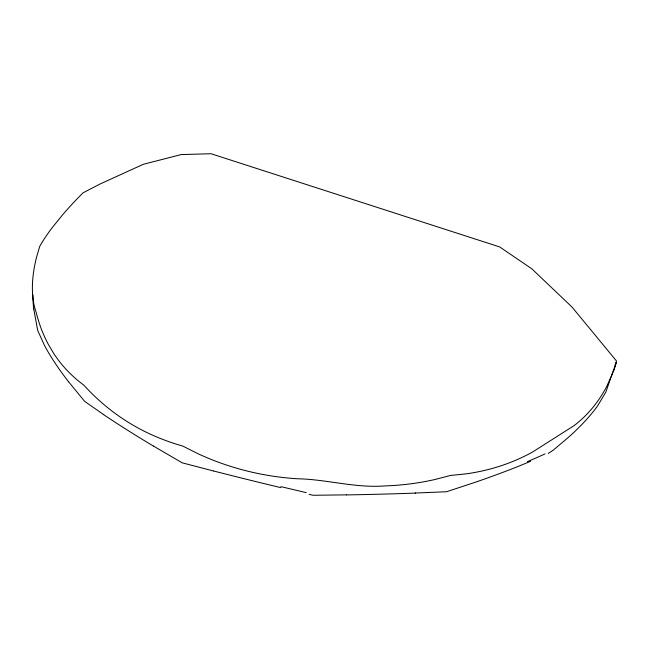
<?xml version="1.0" encoding="UTF-8"?>
<svg xmlns="http://www.w3.org/2000/svg" width="649" height="649" viewBox="0 0 649 649"><rect width="100%" height="100%" fill="white"/><g stroke="black" fill="none" stroke-linecap="round" stroke-linejoin="round"><path stroke-width="0.97" d="M612.567 372.802L605.825 392.134L597.843 405.528A212.669 62.783 -26.2 0 1 569.522 436.388L553.078 450.301L548.227 453.424M615.065 365.192L616.55 361.063L571.947 306.985L531.791 268.791L499.641 246.92L211.039 153.732L181.193 154.576L143.34 164.286L100.141 183.975L83.007 192.834A255.738 59.189 -34 0 0 63.067 214.267L52.115 227.767A256.087 59.254 -34 0 0 39.727 246.385L36.79 256.306A259.073 118.361 -39.7 0 0 32.515 282.899A259.17 118.41 -39.7 0 0 34.478 306.75L36.587 313.946A269.57 181.209 -41.3 0 0 48.31 344.343L53.81 353.608A268.061 180.138 -41.3 0 0 83.875 385.173C100.092 403.086 119.351 418.183 140.744 429.435A273.505 229.592 -36.1 0 0 182.831 446.098L197.864 453.651A271.404 253.491 -13.7 0 0 245.995 470.744A271.29 253.386 -13.7 0 0 297.364 478.767C326.593 479.278 355.181 488.21 384.662 485.923A271.404 252.396 33.3 0 0 434.7 479.562L450.771 475.393L465.511 473.932A270.089 221.455 53.2 0 0 507.242 463.613A267.502 219.411 53.3 0 0 532.464 452.085L573.838 425.793A262.991 167.539 56.7 0 0 589.041 411.904A265.692 169.284 56.6 0 0 606.88 386.139L614.189 369.743L616.274 362.507L612.843 371.901M477.632 481.477L446.553 491.731L415.206 493.045M346.639 494.863L312.996 495.268L309.127 494.368M213.432 470.979L182.15 462.81L153.391 446.025M103.694 414.638L84.678 401.39L68.607 381.799M33.74 308.997L37.674 330.373L44.432 345.325A211.42 54.589 39.9 0 0 68.567 381.782M33.707 308.981A204.816 90.316 50 0 1 32.912 295.052M153.269 446.001A216.255 26.779 28.2 0 1 103.532 414.581M306.255 492.632A222.94 8.575 13.4 0 1 280.928 486.645M280.782 487.634A219.338 10.481 13.5 0 1 213.626 470.996M545.03 453.894A220.798 31.647 -15.4 0 1 527.394 461.642M530.566 461.285A217.245 32.628 -15 0 1 477.542 481.469M415.522 493.086A219.67 12.55 -0.8 0 1 346.696 494.911"/></g></svg>
